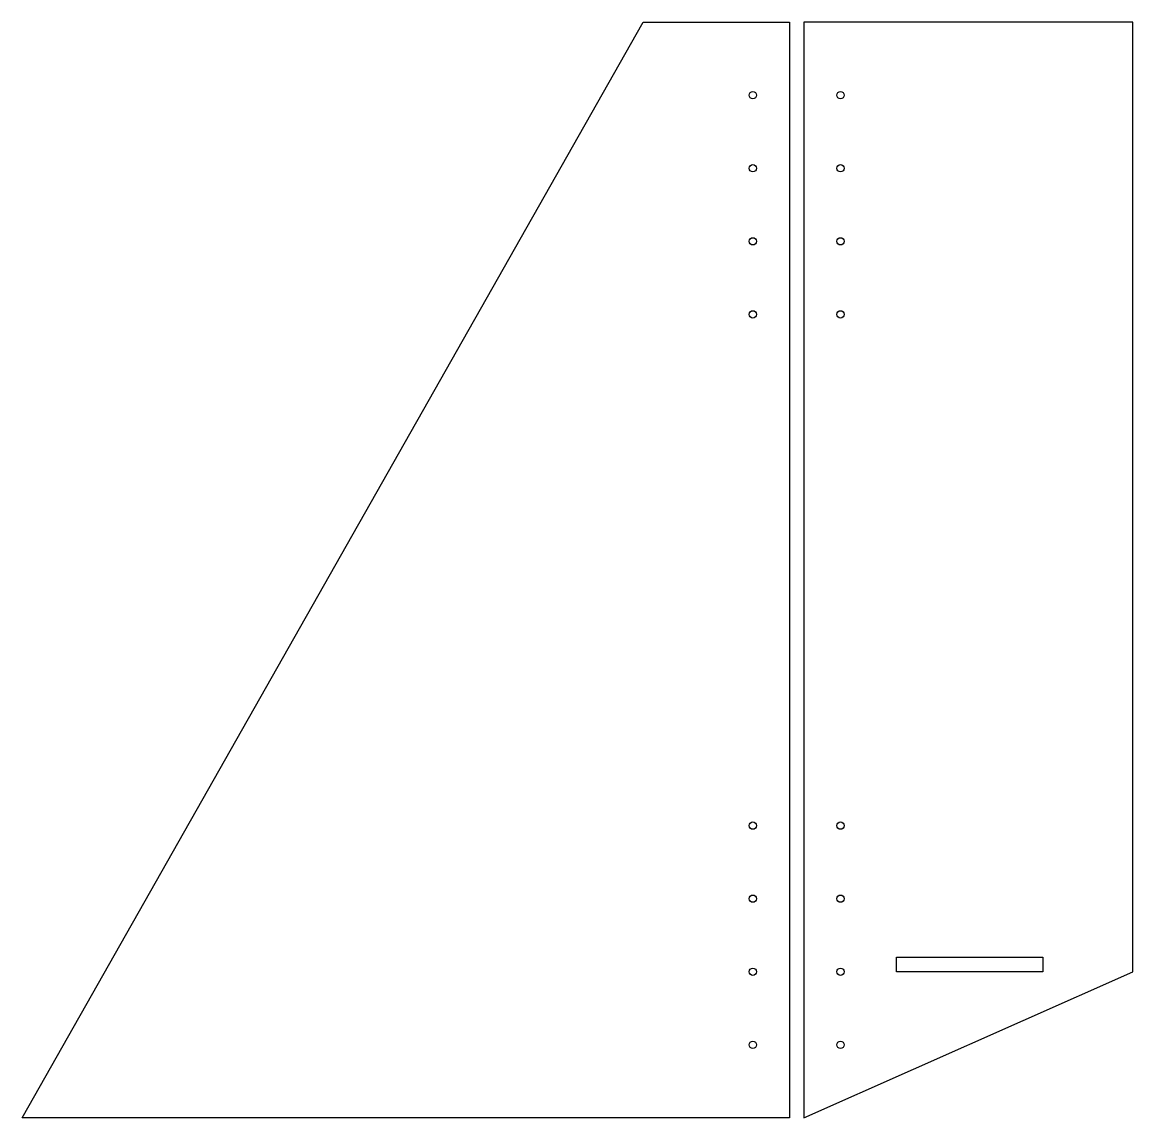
# Model space of a CAD drawing. Header units: millimetres. Extents: x -30 to 122, y -75 to 75.
import ezdxf

# ---------------------------------------------------------------- set-up
doc = ezdxf.new("R2010")
doc.units = ezdxf.units.MM
doc.layers.get('0').update_dxf_attribs({"linetype": 'CONTINUOUS'})

msp = doc.modelspace()

# ---------------------------------------------------------------- linework, layer by layer
for points in [[(75, -75), (-30, -75), (55, 75), (75, 75)], [(77, -75), (122, -55), (122, 75), (77, 75)], [(109.67, -55), (89.67, -55), (89.67, -53), (109.67, -53)]]:
    msp.add_lwpolyline(points, close=True)
for centre in [(70, 65), (82, 65), (70, 55), (82, 55), (70, 45), (82, 45), (70, 35), (82, 35), (70, -35), (82, -35), (70, -45), (82, -45), (70, -55), (82, -55), (70, -65), (82, -65)]:
    msp.add_circle(centre, 0.5)

doc.saveas('drawing.dxf')
